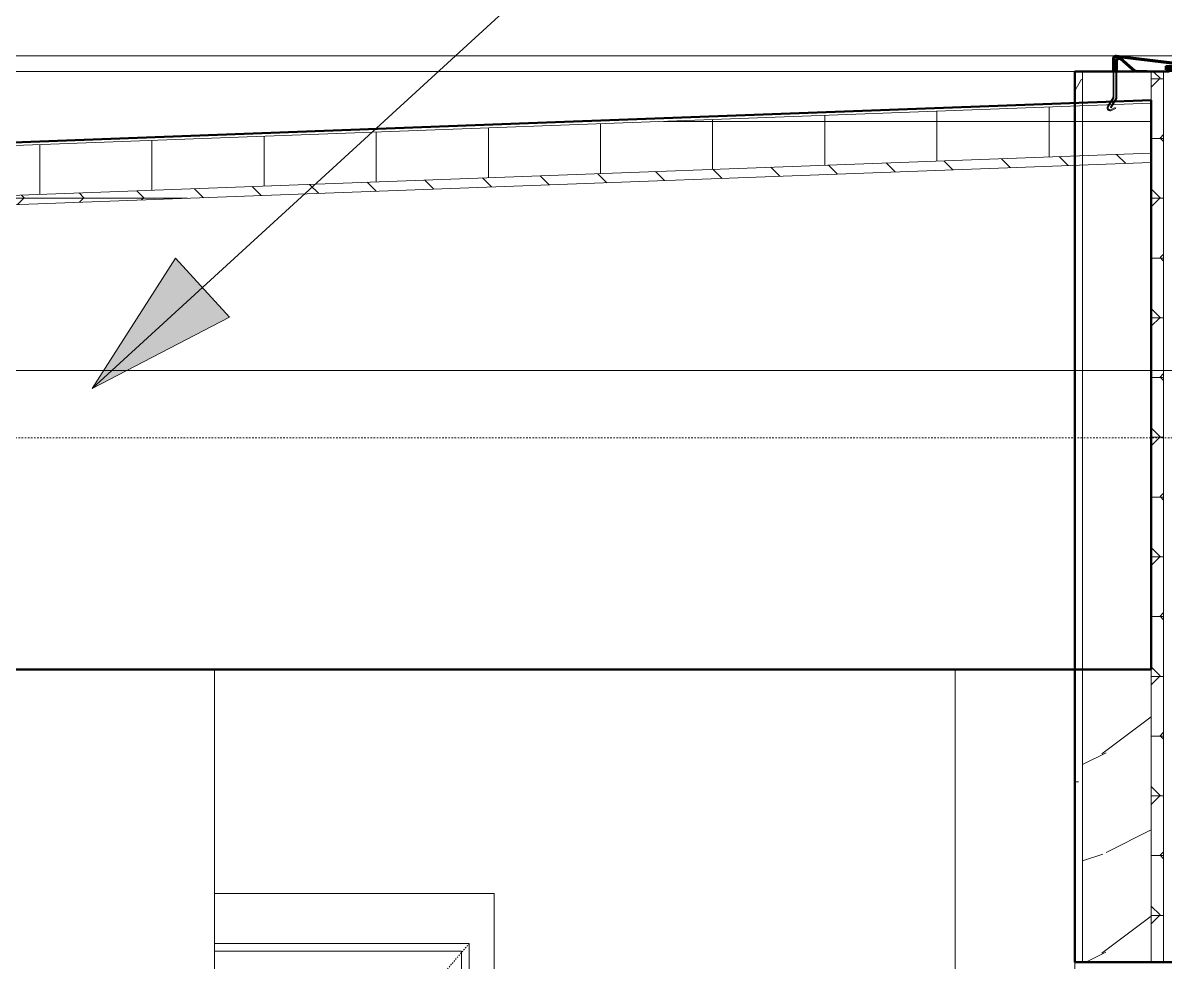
# Model space of a CAD drawing. Header units: inches. Extents: x -4169 to 885, y -251 to 585.
# Drawn here: x -3493.4 to -3401.7, y 346.5 to 421.9 of the extents above; entities that cross this region are included whole.
import ezdxf

# ---------------------------------------------------------------- set-up
doc = ezdxf.new("R2010")
doc.units = ezdxf.units.IN
doc.header["$MEASUREMENT"] = 0
for name, pattern in [('Aligning Line 1_8_', [0.25, 0.125, -0.125]), ('Dash 1_16_', [0.125, 0.0625, -0.0625]), ('Grid Line 1_2_', [0.875, 0.5, -0.125, 0.125, -0.125])]:
    doc.linetypes.add(name, pattern=pattern)
for name, color, linetype, lineweight in [('0-1', 7, 'Continuous', 5), ('0-4', 10, 'Continuous', 13), ('A-DOOR-1', 7, 'Dash 1_16_', 9), ('A-DOOR-2', 7, 'Continuous', 9), ('A-DOOR-FRAM-1', 7, 'Continuous', 9), ('A-FLOR-LEVL-1', 51, 'Grid Line 1_2_', 9), ('A-ROOF', 132, 'Continuous', 13), ('A-ROOF-1', 132, 'Continuous', 50), ('A-ROOF-PATT-1', 132, 'Continuous', 9), ('A-WALL', 113, 'Continuous', 13), ('A-WALL-2', 113, 'Continuous', 50), ('A-WALL-PATT-3', 111, 'Continuous', 9), ('G-ANNO-SYMB-1', 147, 'Aligning Line 1_8_', 9), ('G-ANNO-TEXT', 231, 'Continuous', 9), ('I-WALL-1', 10, 'Continuous', 13)]:
    doc.layers.add(name, color=color, linetype=linetype, lineweight=lineweight)
pattern_1 = [(0, (0, 0), (0, 4.798), []), (315, (0, 0), (4.7984266, 0), [6.786, -6.786]), (45, (0, 0), (4.7984266, 0), [6.786, -6.786])]

# ---------------------------------------------------------------- blocks, each defined once
blk = doc.blocks.new('CTR - 2nd Phase_rvt-1-BUILDING ELEVATION - COURTYARD - LOOKING EAST')
at = {"layer": 'A-FLOR-LEVL-1'}
blk.add_line((-4168.714, 394), (-1856.661, 394), dxfattribs=at)
at = {"layer": 'G-ANNO-SYMB-1'}
blk.add_line((-1953.331, 388.592), (-4072.019, 388.592), dxfattribs=at)
blk = doc.blocks.new('HOLLOW METAL - UNIT DOOR-V15-BUILDING ELEVATION - COURTYARD - LOOKING EAST')
at = {"layer": 'A-DOOR-1'}
for p, q in [((-3457.524, 348), (-3477.974, 324.142)), ((-3477.974, 287.858), (-3458.702, 265.375))]:
    blk.add_line(p, q, dxfattribs=at)
at = {"layer": 'A-DOOR-2'}
for p, q in [((-3461.067, 304.394), (-3465.201, 304.394)), ((-3465.201, 304), (-3465.201, 304.394)), ((-3465.201, 303.606), (-3465.201, 304)), ((-3465.201, 303.606), (-3461.067, 303.606))]:
    blk.add_line(p, q, dxfattribs=at)
at = {"layer": 'A-DOOR-2', "flags": 128}
for points in [[(-3460.477, 304.394), (-3460.477, 304.394), (-3460.479, 304.394), (-3460.481, 304.394), (-3460.484, 304.394), (-3460.489, 304.394), (-3460.494, 304.394), (-3460.5, 304.394), (-3460.507, 304.394), (-3460.515, 304.394), (-3460.523, 304.394), (-3460.533, 304.394), (-3460.544, 304.394), (-3460.555, 304.394), (-3460.567, 304.394), (-3460.58, 304.394), (-3460.594, 304.394), (-3460.608, 304.394), (-3460.623, 304.394), (-3460.639, 304.394), (-3460.656, 304.394), (-3460.673, 304.394), (-3460.691, 304.394), (-3460.71, 304.394), (-3460.729, 304.394), (-3460.748, 304.394), (-3460.768, 304.394), (-3460.789, 304.394), (-3460.81, 304.394), (-3460.832, 304.394), (-3460.853, 304.394), (-3460.876, 304.394), (-3460.898, 304.394), (-3460.921, 304.394), (-3460.944, 304.394), (-3460.967, 304.394), (-3460.99, 304.394), (-3461.014, 304.394), (-3461.037, 304.394), (-3461.061, 304.394), (-3461.067, 304.394)], [(-3461.067, 303.606), (-3461.044, 303.606), (-3461.02, 303.606), (-3460.997, 303.606), (-3460.973, 303.606), (-3460.95, 303.606), (-3460.927, 303.606), (-3460.904, 303.606), (-3460.882, 303.606), (-3460.859, 303.606), (-3460.837, 303.606), (-3460.816, 303.606), (-3460.795, 303.606), (-3460.774, 303.606), (-3460.754, 303.606), (-3460.734, 303.606), (-3460.715, 303.606), (-3460.696, 303.606), (-3460.678, 303.606), (-3460.661, 303.606), (-3460.644, 303.606), (-3460.628, 303.606), (-3460.612, 303.606), (-3460.598, 303.606), (-3460.584, 303.606), (-3460.57, 303.606), (-3460.558, 303.606), (-3460.547, 303.606), (-3460.536, 303.606), (-3460.526, 303.606), (-3460.517, 303.606), (-3460.509, 303.606), (-3460.502, 303.606), (-3460.495, 303.606), (-3460.49, 303.606), (-3460.485, 303.606), (-3460.482, 303.606), (-3460.479, 303.606), (-3460.478, 303.606), (-3460.477, 303.606)]]:
    blk.add_lwpolyline(points, dxfattribs=at)
at = {"layer": 'A-DOOR-2'}
for centre, radius, start, end in [((-3460.378, 304), 1.181, 0, 160.36566), ((-3460.477, 304), 0.394, 75, 90), ((-3460.378, 304), 1.181, 199.56325, 0), ((-3460.477, 304), 0.394, 270, 285), ((-3460.477, 304), 0.394, 0, 30), ((-3460.477, 304), 0.394, 330, 0)]:
    blk.add_arc(centre, radius, start, end, dxfattribs=at)
at = {"layer": 'A-DOOR-FRAM-1'}
for p, q in [((-3455.524, 352), (-3477.974, 352)), ((-3455.524, 265.375), (-3455.524, 352)), ((-3477.974, 348), (-3457.524, 348)), ((-3457.524, 348), (-3457.524, 265.375)), ((-3477.974, 347.375), (-3458.149, 347.375)), ((-3458.149, 347.375), (-3458.149, 265.375))]:
    blk.add_line(p, q, dxfattribs=at)
blk = doc.blocks.new('CTR - 1st Phase - Common Walls_rvt-1-BUILDING ELEVATION - COURTYARD - LOOKING EAST')
at = {"layer": 'A-FLOR-LEVL-1'}
blk.add_line((-4168.714, 394), (-1856.661, 394), dxfattribs=at)
at = {"layer": 'I-WALL-1'}
for p, q in [((-3477.974, 370), (-3477.974, 265.375)), ((-3418.524, 370), (-3418.524, 265.375))]:
    blk.add_line(p, q, dxfattribs=at)
at = {"layer": '0-4'}
blk.add_blockref('HOLLOW METAL - UNIT DOOR-V15-BUILDING ELEVATION - COURTYARD - LOOKING EAST', (0, 0), dxfattribs=at)
blk = doc.blocks.new('Basic Wall _ EXT - FIBER CEMENT - SMALL - ___-1820300-BUILDING ELEVATION - COURTYARD - LOOKING EAST')
at = {"layer": 'A-WALL'}
blk.add_line((-3405.579, 419.283), (-3855.163, 419.283), dxfattribs=at)
blk = doc.blocks.new('Basic Wall _ EXT - FIBER CEMENT - SMALL - ___-1820302-BUILDING ELEVATION - COURTYARD - LOOKING EAST')
at = {"layer": 'A-WALL'}
for p, q in [((-2073.484, 419.283), (-3405.609, 419.283)), ((-3404.84, 419.112), (-3405.378, 419.112)), ((-3404.161, 418.041), (-3404.102, 418)), ((-3403.122, 418.04), (-3401.346, 418.04))]:
    blk.add_line(p, q, dxfattribs=at)
at = {"layer": 'A-WALL', "flags": 128}
for points in [[(-3405.792, 419.203), (-3405.796, 419.199), (-3405.83, 419.149), (-3405.852, 419.093), (-3405.859, 419.033)], [(-3405.609, 419.283), (-3405.639, 419.281), (-3405.697, 419.267), (-3405.751, 419.239)], [(-3405.214, 419.051), (-3405.267, 419.086), (-3405.327, 419.107), (-3405.39, 419.112), (-3405.452, 419.1), (-3405.51, 419.074), (-3405.559, 419.034), (-3405.596, 418.983), (-3405.619, 418.925), (-3405.627, 418.862)], [(-3403.947, 418.04), (-3404.006, 418.047), (-3404.061, 418.068), (-3404.11, 418.101)], [(-3405.859, 415.992), (-3405.863, 415.945), (-3405.877, 415.899)], [(-3405.627, 415.94), (-3405.632, 415.894), (-3405.644, 415.85)]]:
    blk.add_lwpolyline(points, dxfattribs=at)
blk = doc.blocks.new('Basic Wall _ EXT - FIBER CEMENT - SMALL - ___-1820303-BUILDING ELEVATION - COURTYARD - LOOKING EAST')
at = {"layer": 'A-WALL'}
for p, q in [((-3405.859, 418), (-3405.859, 415.992)), ((-3405.78, 415.992), (-3405.78, 418)), ((-3405.627, 418), (-3405.627, 415.94)), ((-3405.549, 415.94), (-3405.549, 418)), ((-3403.947, 417.962), (-3403.122, 417.962)), ((-3403.122, 417.962), (-3403.122, 418)), ((-3401.346, 418), (-3400.299, 418)), ((-3400.299, 418), (-3400.174, 418)), ((-3406.071, 415.589), (-3406.299, 415.234)), ((-3406.233, 415.191), (-3405.975, 415.592)), ((-3405.794, 415.599), (-3406.074, 415.148)), ((-3405.899, 415.857), (-3406.07, 415.59)), ((-3406.007, 415.107), (-3405.7, 415.603)), ((-3405.974, 415.594), (-3405.832, 415.815)), ((-3405.665, 415.808), (-3405.791, 415.604)), ((-3405.699, 415.604), (-3405.598, 415.767)), ((-3406.11, 414.908), (-3406.181, 414.954)), ((-3405.689, 415.119), (-3406.11, 414.908)), ((-3406.074, 415.148), (-3406.007, 415.107)), ((-3406.047, 414.852), (-3405.654, 415.048)), ((-3405.654, 415.048), (-3405.689, 415.119))]:
    blk.add_line(p, q, dxfattribs=at)
at = {"layer": 'A-WALL', "flags": 128}
for points in [[(-3404.101, 418), (-3404.027, 417.971), (-3403.947, 417.962)], [(-3400.174, 418), (-3400.104, 417.985), (-3400.049, 417.945)]]:
    blk.add_lwpolyline(points, dxfattribs=at)
at = {"layer": 'A-WALL'}
for centre, radius, start, end in [((-3406.109, 415.992), 0.25, 327.26254, 0), ((-3406.109, 415.992), 0.329, 327.26254, 0), ((-3405.877, 415.94), 0.25, 328.2381, 0), ((-3405.877, 415.94), 0.329, 328.2381, 0), ((-3406.089, 415.098), 0.25, 147.26254, 279.73663), ((-3406.089, 415.098), 0.171, 147.26254, 237.38076)]:
    blk.add_arc(centre, radius, start, end, dxfattribs=at)
at = {"layer": 'A-WALL-2'}
for p, q in [((-3405.859, 419.033), (-3405.859, 418)), ((-3405.78, 418), (-3405.78, 419.033)), ((-3405.588, 419.203), (-3400.007, 418.525)), ((-3399.997, 418.603), (-3405.579, 419.281)), ((-3405.266, 418.992), (-3404.161, 418.041)), ((-3404.11, 418.101), (-3405.214, 419.051)), ((-3405.627, 418.862), (-3405.627, 418)), ((-3405.549, 418), (-3405.549, 418.862)), ((-3400.067, 418.466), (-3401.628, 418.443)), ((-3401.628, 418.443), (-3401.628, 418.156)), ((-3401.628, 418.156), (-3400.476, 418.156)), ((-3401.55, 418.365), (-3400.124, 418.386)), ((-3401.55, 418.235), (-3401.55, 418.365)), ((-3400.476, 418.235), (-3401.55, 418.235)), ((-3401.346, 418.079), (-3401.346, 418)), ((-3400.174, 418.079), (-3401.346, 418.079)), ((-3400.476, 418.156), (-3400.476, 418.235)), ((-3400.124, 418.386), (-3400.077, 418.243)), ((-3400.077, 418.243), (-3400.003, 418.267)), ((-3400.003, 418.267), (-3400.067, 418.466)), ((-3399.856, 418.355), (-3399.856, 417.439)), ((-3399.777, 417.439), (-3399.777, 418.355)), ((-3403.122, 418.04), (-3403.947, 418.04)), ((-3403.122, 418), (-3403.122, 418.04)), ((-3400.003, 417.829), (-3400.003, 417.394)), ((-3399.955, 417.222), (-3399.569, 416.591)), ((-3399.924, 417.394), (-3399.924, 417.829)), ((-3399.502, 416.632), (-3399.888, 417.263)), ((-3399.804, 417.261), (-3399.375, 416.596)), ((-3399.265, 416.572), (-3399.737, 417.304)), ((-3399.935, 416.643), (-3399.969, 416.572)), ((-3399.969, 416.572), (-3399.697, 416.44)), ((-3399.663, 416.511), (-3399.935, 416.643)), ((-3399.569, 416.591), (-3399.502, 416.632)), ((-3399.375, 416.596), (-3399.497, 416.52)), ((-3399.455, 416.453), (-3399.265, 416.572))]:
    blk.add_line(p, q, dxfattribs=at)
at = {"layer": 'A-WALL-2', "flags": 128}
for points in [[(-3404.161, 418.041), (-3404.132, 418.019), (-3404.101, 418)], [(-3400.049, 417.945), (-3400.016, 417.893), (-3400.003, 417.829)]]:
    blk.add_lwpolyline(points, dxfattribs=at)
at = {"layer": 'A-WALL-2'}
for centre, radius, start, end in [((-3405.609, 419.033), 0.25, 83.07047, 180), ((-3405.609, 419.033), 0.171, 83.07047, 180), ((-3405.377, 418.862), 0.25, 49.27712, 180), ((-3405.377, 418.862), 0.171, 49.27712, 180), ((-3403.947, 418.29), 0.25, 229.27712, 270), ((-3400.174, 417.829), 0.25, 0, 90), ((-3400.027, 418.355), 0.171, 0, 83.07047), ((-3400.027, 418.355), 0.25, 0, 83.07047), ((-3399.674, 417.394), 0.329, 180, 211.4324), ((-3399.674, 417.394), 0.25, 180, 211.4324), ((-3399.527, 417.439), 0.329, 180, 212.82601), ((-3399.527, 417.439), 0.25, 180, 212.82601), ((-3399.588, 416.665), 0.25, 244.17451, 302.01054), ((-3399.588, 416.665), 0.171, 244.17451, 302.01054)]:
    blk.add_arc(centre, radius, start, end, dxfattribs=at)

msp = doc.modelspace()

# ---------------------------------------------------------------- hatches: boundary and pattern name
at = {"layer": 'A-ROOF-PATT-1'}
h = msp.add_hatch(dxfattribs=at)
h.set_pattern_fill('FP_10', color=256, style=0, pattern_type=2)
h.set_pattern_definition([(0, (0, 0), (0, 9), []), (90, (0, 0), (-9, 6e-16), [])])
h.paths.add_polyline_path([(-3852.474, 394.747), (-3402.799, 411.458), (-3402.799, 415.46), (-3852.474, 398.75)], flags=0)
h = msp.add_hatch(dxfattribs=at)
h.set_pattern_fill('FP_6', color=256, style=0, pattern_type=2)
h.set_pattern_definition(pattern_1)
h.paths.add_polyline_path([(-3852.474, 393.997), (-3402.799, 410.707), (-3402.799, 411.458), (-3852.474, 394.747), (-3852.474, 394)], flags=0)
at = {"layer": 'A-WALL-PATT-3'}
h = msp.add_hatch(dxfattribs=at)
h.set_pattern_fill('FP_1', color=256, style=0, pattern_type=2)
h.set_pattern_definition([(0, (0, 0), (30.72, 7.68), [1.267, -21.773, 1.267, -21.773, -122.88]), (0, (0, 0), (30.72, 7.68), [-46.08, 1.267, -44.813, 1.267, -21.773, -53.76]), (0, (0, 0), (30.72, 7.68), [-115.2, 1.267, -14.093, 1.267, -37.133]), (120, (11.52, 3.84), (-22.011075, 22.7643), [1.267, -21.773, 1.267, -21.773, -122.88]), (120, (11.52, 3.84), (-22.011075, 22.7643), [-46.08, 1.267, -44.813, 1.267, -21.773, -53.76]), (120, (11.52, 3.84), (-22.011075, 22.7643), [-115.2, 1.267, -14.093, 1.267, -37.133]), (240, (15.36, 19.2), (-8.708925, -30.4443), [1.267, -21.773, 1.267, -21.773, -122.88]), (240, (15.36, 19.2), (-8.708925, -30.4443), [-46.08, 1.267, -44.813, 1.267, -21.773, -53.76]), (240, (15.36, 19.2), (-8.708925, -30.4443), [-115.2, 1.267, -14.093, 1.267, -37.133])])
h.paths.add_polyline_path([(-3408.299, 346.5), (-3408.299, 370), (-3408.924, 370), (-3408.924, 346.5)], flags=0)
h.paths.add_polyline_path([(-3408.924, 415.483), (-3408.299, 415.52), (-3408.299, 418), (-3408.924, 418), (-3408.924, 415.495)], flags=0)
h = msp.add_hatch(dxfattribs=at)
h.set_pattern_fill('FP_7', color=256, style=0, pattern_type=2)
h.set_pattern_definition([(216.87, (6.397, 15.994), (47.980943, 31.9870857), [7.997, -71.971]), (206.565, (15.994, 11.196), (-15.993714, -15.994133), [17.881, -17.881]), (198.435, (15.994, 3.199), (-31.9867405, -15.99388), [10.115, -40.461])])
h.paths.add_polyline_path([(-3408.299, 346.5), (-3402.799, 346.532), (-3402.799, 370), (-3408.299, 370), (-3408.299, 346.595)], flags=0)
h.paths.add_polyline_path([(-3408.299, 415.283), (-3406.547, 415.34), (-3406.696, 415.566), (-3406.062, 415.603), (-3405.859, 415.992), (-3405.859, 418), (-3408.299, 418), (-3408.299, 415.46)], flags=0)
h.paths.add_polyline_path([(-3405.334, 415.379), (-3402.799, 415.46), (-3402.799, 418), (-3405.549, 417.962), (-3405.58, 415.808), (-3405.654, 415.604), (-3405.104, 415.617), (-3405.255, 415.46)], flags=0)
h.paths.add_polyline_path([(-3405.975, 415.592), (-3405.786, 415.613), (-3405.627, 415.94), (-3405.627, 418), (-3405.78, 417.984), (-3405.813, 415.857), (-3405.973, 415.596)], flags=0)
h = msp.add_hatch(dxfattribs=at)
h.set_pattern_fill('FP_6', color=256, style=0, pattern_type=2)
h.set_pattern_definition(pattern_1)
h.paths.add_polyline_path([(-3401.799, 346.5), (-3401.799, 418), (-3402.799, 417.962), (-3402.799, 346.5)], flags=0)
h = msp.add_hatch(dxfattribs=at)
h.set_pattern_fill('FP_8', color=256, style=0, pattern_type=2)
h.set_pattern_definition([(90, (-3409.09, 228.53), (-76.8, -100.94), [0.33, -100.61]), (90, (-3409.48, 228.53), (-76.8, -100.94), [0.33, -100.61]), (90, (-3418.69, 228.53), (-76.8, -100.94), [0.33, -100.61]), (90, (-3419.08, 228.53), (-76.8, -100.94), [0.33, -100.61]), (90, (-3428.29, 228.53), (-76.8, -100.94), [0.33, -100.61]), (90, (-3428.68, 228.53), (-76.8, -100.94), [0.33, -100.61]), (90, (-3437.89, 228.53), (-76.8, -100.94), [0.33, -100.61]), (90, (-3438.28, 228.53), (-76.8, -100.94), [0.33, -100.61]), (90, (-3447.49, 228.53), (-76.8, -100.94), [0.33, -100.61]), (90, (-3447.88, 228.53), (-76.8, -100.94), [0.33, -100.61]), (90, (-3457.09, 228.53), (-76.8, -100.94), [0.33, -100.61]), (90, (-3457.48, 228.53), (-76.8, -100.94), [0.33, -100.61]), (90, (-3466.69, 228.53), (-76.8, -100.94), [0.33, -100.61]), (90, (-3467.08, 228.53), (-76.8, -100.94), [0.33, -100.61]), (90, (-3476.29, 228.53), (-76.8, -100.94), [0.33, -100.61]), (90, (-3476.68, 228.53), (-76.8, -100.94), [0.33, -100.61]), (90, (-3409.09, 245.354), (-76.8, -100.94), [0.33, -100.61]), (90, (-3409.48, 245.354), (-76.8, -100.94), [0.33, -100.61]), (90, (-3418.69, 245.354), (-76.8, -100.94), [0.33, -100.61]), (90, (-3419.08, 245.354), (-76.8, -100.94), [0.33, -100.61]), (90, (-3428.29, 245.354), (-76.8, -100.94), [0.33, -100.61]), (90, (-3428.68, 245.354), (-76.8, -100.94), [0.33, -100.61]), (90, (-3437.89, 245.354), (-76.8, -100.94), [0.33, -100.61]), (90, (-3438.28, 245.354), (-76.8, -100.94), [0.33, -100.61]), (90, (-3447.49, 245.354), (-76.8, -100.94), [0.33, -100.61]), (90, (-3447.88, 245.354), (-76.8, -100.94), [0.33, -100.61]), (90, (-3457.09, 245.354), (-76.8, -100.94), [0.33, -100.61]), (90, (-3457.48, 245.354), (-76.8, -100.94), [0.33, -100.61]), (90, (-3466.69, 245.354), (-76.8, -100.94), [0.33, -100.61]), (90, (-3467.08, 245.354), (-76.8, -100.94), [0.33, -100.61]), (90, (-3476.29, 245.354), (-76.8, -100.94), [0.33, -100.61]), (90, (-3476.68, 245.354), (-76.8, -100.94), [0.33, -100.61]), (90, (-3409.09, 262.18), (-76.8, -100.94), [0.33, -100.61]), (90, (-3409.48, 262.18), (-76.8, -100.94), [0.33, -100.61]), (90, (-3418.69, 262.18), (-76.8, -100.94), [0.33, -100.61]), (90, (-3419.08, 262.18), (-76.8, -100.94), [0.33, -100.61]), (90, (-3428.29, 262.18), (-76.8, -100.94), [0.33, -100.61]), (90, (-3428.68, 262.18), (-76.8, -100.94), [0.33, -100.61]), (90, (-3437.89, 262.18), (-76.8, -100.94), [0.33, -100.61]), (90, (-3438.28, 262.18), (-76.8, -100.94), [0.33, -100.61]), (90, (-3447.49, 262.18), (-76.8, -100.94), [0.33, -100.61]), (90, (-3447.88, 262.18), (-76.8, -100.94), [0.33, -100.61]), (90, (-3457.09, 262.18), (-76.8, -100.94), [0.33, -100.61]), (90, (-3457.48, 262.18), (-76.8, -100.94), [0.33, -100.61]), (90, (-3466.69, 262.18), (-76.8, -100.94), [0.33, -100.61]), (90, (-3467.08, 262.18), (-76.8, -100.94), [0.33, -100.61]), (90, (-3476.29, 262.18), (-76.8, -100.94), [0.33, -100.61]), (90, (-3476.68, 262.18), (-76.8, -100.94), [0.33, -100.61]), (90, (-3409.09, 279), (-76.8, -100.94), [0.33, -100.61]), (90, (-3409.48, 279), (-76.8, -100.94), [0.33, -100.61]), (90, (-3418.69, 279), (-76.8, -100.94), [0.33, -100.61]), (90, (-3419.08, 279), (-76.8, -100.94), [0.33, -100.61]), (90, (-3428.29, 279), (-76.8, -100.94), [0.33, -100.61]), (90, (-3428.68, 279), (-76.8, -100.94), [0.33, -100.61]), (90, (-3437.89, 279), (-76.8, -100.94), [0.33, -100.61]), (90, (-3438.28, 279), (-76.8, -100.94), [0.33, -100.61]), (90, (-3447.49, 279), (-76.8, -100.94), [0.33, -100.61]), (90, (-3447.88, 279), (-76.8, -100.94), [0.33, -100.61]), (90, (-3457.09, 279), (-76.8, -100.94), [0.33, -100.61]), (90, (-3457.48, 279), (-76.8, -100.94), [0.33, -100.61]), (90, (-3466.69, 279), (-76.8, -100.94), [0.33, -100.61]), (90, (-3467.08, 279), (-76.8, -100.94), [0.33, -100.61]), (90, (-3476.29, 279), (-76.8, -100.94), [0.33, -100.61]), (90, (-3476.68, 279), (-76.8, -100.94), [0.33, -100.61]), (90, (-3409.09, 295.82), (-76.8, -100.94), [0.33, -100.61]), (90, (-3409.48, 295.82), (-76.8, -100.94), [0.33, -100.61]), (90, (-3418.69, 295.82), (-76.8, -100.94), [0.33, -100.61]), (90, (-3419.08, 295.82), (-76.8, -100.94), [0.33, -100.61]), (90, (-3428.29, 295.82), (-76.8, -100.94), [0.33, -100.61]), (90, (-3428.68, 295.82), (-76.8, -100.94), [0.33, -100.61]), (90, (-3437.89, 295.82), (-76.8, -100.94), [0.33, -100.61]), (90, (-3438.28, 295.82), (-76.8, -100.94), [0.33, -100.61]), (90, (-3447.49, 295.82), (-76.8, -100.94), [0.33, -100.61]), (90, (-3447.88, 295.82), (-76.8, -100.94), [0.33, -100.61]), (90, (-3457.09, 295.82), (-76.8, -100.94), [0.33, -100.61]), (90, (-3457.48, 295.82), (-76.8, -100.94), [0.33, -100.61]), (90, (-3466.69, 295.82), (-76.8, -100.94), [0.33, -100.61]), (90, (-3467.08, 295.82), (-76.8, -100.94), [0.33, -100.61]), (90, (-3476.29, 295.82), (-76.8, -100.94), [0.33, -100.61]), (90, (-3476.68, 295.82), (-76.8, -100.94), [0.33, -100.61]), (90, (-3409.09, 312.646), (-76.8, -100.94), [0.33, -100.61]), (90, (-3409.48, 312.646), (-76.8, -100.94), [0.33, -100.61]), (90, (-3418.69, 312.646), (-76.8, -100.94), [0.33, -100.61]), (90, (-3419.08, 312.646), (-76.8, -100.94), [0.33, -100.61]), (90, (-3428.29, 312.646), (-76.8, -100.94), [0.33, -100.61]), (90, (-3428.68, 312.646), (-76.8, -100.94), [0.33, -100.61]), (90, (-3437.89, 312.646), (-76.8, -100.94), [0.33, -100.61]), (90, (-3438.28, 312.646), (-76.8, -100.94), [0.33, -100.61]), (90, (-3447.49, 312.646), (-76.8, -100.94), [0.33, -100.61]), (90, (-3447.88, 312.646), (-76.8, -100.94), [0.33, -100.61]), (90, (-3457.09, 312.646), (-76.8, -100.94), [0.33, -100.61]), (90, (-3457.48, 312.646), (-76.8, -100.94), [0.33, -100.61]), (90, (-3466.69, 312.646), (-76.8, -100.94), [0.33, -100.61]), (90, (-3467.08, 312.646), (-76.8, -100.94), [0.33, -100.61]), (90, (-3476.29, 312.646), (-76.8, -100.94), [0.33, -100.61]), (90, (-3476.68, 312.646), (-76.8, -100.94), [0.33, -100.61]), (180, (-3423.69, 223.1), (-1e-14, -100.94), [9.6, -67.2]), (180, (-3409.09, 228.53), (-1e-14, -100.94), [0.392, -76.407]), (180, (-3418.69, 228.53), (-1e-14, -100.94), [0.392, -76.407]), (180, (-3428.29, 228.53), (-1e-14, -100.94), [0.392, -76.407]), (180, (-3437.89, 228.53), (-1e-14, -100.94), [0.392, -76.407]), (180, (-3447.49, 228.53), (-1e-14, -100.94), [0.392, -76.407]), (180, (-3457.09, 228.53), (-1e-14, -100.94), [0.392, -76.407]), (180, (-3466.69, 228.53), (-1e-14, -100.94), [0.392, -76.407]), (180, (-3476.29, 228.53), (-1e-14, -100.94), [0.392, -76.407]), (180, (-3409.09, 228.86), (-1e-14, -100.94), [0.392, -76.407]), (180, (-3418.69, 228.86), (-1e-14, -100.94), [0.392, -76.407]), (180, (-3428.29, 228.86), (-1e-14, -100.94), [0.392, -76.407]), (180, (-3437.89, 228.86), (-1e-14, -100.94), [0.392, -76.407]), (180, (-3447.49, 228.86), (-1e-14, -100.94), [0.392, -76.407]), (180, (-3457.09, 228.86), (-1e-14, -100.94), [0.392, -76.407]), (180, (-3466.69, 228.86), (-1e-14, -100.94), [0.392, -76.407]), (180, (-3476.29, 228.86), (-1e-14, -100.94), [0.392, -76.407]), (180, (-3442.89, 236.69), (-1e-14, -100.94), [9.6, -67.2]), (180, (-3471.69, 236.69), (-1e-14, -100.94), [9.6, -67.2]), (180, (-3409.09, 245.35), (-1e-14, -100.94), [0.392, -76.407]), (180, (-3418.69, 245.35), (-1e-14, -100.94), [0.392, -76.407]), (180, (-3428.29, 245.35), (-1e-14, -100.94), [0.392, -76.407]), (180, (-3437.89, 245.35), (-1e-14, -100.94), [0.392, -76.407]), (180, (-3447.49, 245.35), (-1e-14, -100.94), [0.392, -76.407]), (180, (-3457.09, 245.35), (-1e-14, -100.94), [0.392, -76.407]), (180, (-3466.69, 245.35), (-1e-14, -100.94), [0.392, -76.407]), (180, (-3476.29, 245.35), (-1e-14, -100.94), [0.392, -76.407]), (180, (-3409.09, 245.68), (-1e-14, -100.94), [0.392, -76.407]), (180, (-3418.69, 245.68), (-1e-14, -100.94), [0.392, -76.407]), (180, (-3428.29, 245.68), (-1e-14, -100.94), [0.392, -76.407]), (180, (-3437.89, 245.68), (-1e-14, -100.94), [0.392, -76.407]), (180, (-3447.49, 245.68), (-1e-14, -100.94), [0.392, -76.407]), (180, (-3457.09, 245.68), (-1e-14, -100.94), [0.392, -76.407]), (180, (-3466.69, 245.68), (-1e-14, -100.94), [0.392, -76.407]), (180, (-3476.29, 245.68), (-1e-14, -100.94), [0.392, -76.407]), (180, (-3409.09, 262.18), (-1e-14, -100.94), [0.392, -76.407]), (180, (-3418.69, 262.18), (-1e-14, -100.94), [0.392, -76.407]), (180, (-3428.29, 262.18), (-1e-14, -100.94), [0.392, -76.407]), (180, (-3437.89, 262.18), (-1e-14, -100.94), [0.392, -76.407]), (180, (-3447.49, 262.18), (-1e-14, -100.94), [0.392, -76.407]), (180, (-3457.09, 262.18), (-1e-14, -100.94), [0.392, -76.407]), (180, (-3466.69, 262.18), (-1e-14, -100.94), [0.392, -76.407]), (180, (-3476.29, 262.18), (-1e-14, -100.94), [0.392, -76.407]), (180, (-3409.09, 262.51), (-1e-14, -100.94), [0.392, -76.407]), (180, (-3418.69, 262.51), (-1e-14, -100.94), [0.392, -76.407]), (180, (-3428.29, 262.51), (-1e-14, -100.94), [0.392, -76.407]), (180, (-3437.89, 262.51), (-1e-14, -100.94), [0.392, -76.407]), (180, (-3447.49, 262.51), (-1e-14, -100.94), [0.392, -76.407]), (180, (-3457.09, 262.51), (-1e-14, -100.94), [0.392, -76.407]), (180, (-3466.69, 262.51), (-1e-14, -100.94), [0.392, -76.407]), (180, (-3476.29, 262.51), (-1e-14, -100.94), [0.392, -76.407]), (180, (-3414.09, 270.8), (-1e-14, -100.94), [9.6, -67.2]), (180, (-3452.49, 270.8), (-1e-14, -100.94), [9.6, -67.2]), (180, (-3409.09, 279), (-1e-14, -100.94), [0.392, -76.407]), (180, (-3418.69, 279), (-1e-14, -100.94), [0.392, -76.407]), (180, (-3428.29, 279), (-1e-14, -100.94), [0.392, -76.407]), (180, (-3437.89, 279), (-1e-14, -100.94), [0.392, -76.407]), (180, (-3447.49, 279), (-1e-14, -100.94), [0.392, -76.407]), (180, (-3457.09, 279), (-1e-14, -100.94), [0.392, -76.407]), (180, (-3466.69, 279), (-1e-14, -100.94), [0.392, -76.407]), (180, (-3476.29, 279), (-1e-14, -100.94), [0.392, -76.407]), (180, (-3409.09, 279.33), (-1e-14, -100.94), [0.392, -76.407]), (180, (-3418.69, 279.33), (-1e-14, -100.94), [0.392, -76.407]), (180, (-3428.29, 279.33), (-1e-14, -100.94), [0.392, -76.407]), (180, (-3437.89, 279.33), (-1e-14, -100.94), [0.392, -76.407]), (180, (-3447.49, 279.33), (-1e-14, -100.94), [0.392, -76.407]), (180, (-3457.09, 279.33), (-1e-14, -100.94), [0.392, -76.407]), (180, (-3466.69, 279.33), (-1e-14, -100.94), [0.392, -76.407]), (180, (-3476.29, 279.33), (-1e-14, -100.94), [0.392, -76.407]), (180, (-3433.29, 288.32), (-1e-14, -100.94), [9.6, -67.2]), (180, (-3409.09, 295.82), (-1e-14, -100.94), [0.392, -76.407]), (180, (-3418.69, 295.82), (-1e-14, -100.94), [0.392, -76.407]), (180, (-3428.29, 295.82), (-1e-14, -100.94), [0.392, -76.407]), (180, (-3437.89, 295.82), (-1e-14, -100.94), [0.392, -76.407]), (180, (-3447.49, 295.82), (-1e-14, -100.94), [0.392, -76.407]), (180, (-3457.09, 295.82), (-1e-14, -100.94), [0.392, -76.407]), (180, (-3466.69, 295.82), (-1e-14, -100.94), [0.392, -76.407]), (180, (-3476.29, 295.82), (-1e-14, -100.94), [0.392, -76.407]), (180, (-3409.09, 296.15), (-1e-14, -100.94), [0.392, -76.407]), (180, (-3418.69, 296.15), (-1e-14, -100.94), [0.392, -76.407]), (180, (-3428.29, 296.15), (-1e-14, -100.94), [0.392, -76.407]), (180, (-3437.89, 296.15), (-1e-14, -100.94), [0.392, -76.407]), (180, (-3447.49, 296.15), (-1e-14, -100.94), [0.392, -76.407]), (180, (-3457.09, 296.15), (-1e-14, -100.94), [0.392, -76.407]), (180, (-3466.69, 296.15), (-1e-14, -100.94), [0.392, -76.407]), (180, (-3476.29, 296.15), (-1e-14, -100.94), [0.392, -76.407]), (180, (-3404.49, 305.71), (-1e-14, -100.94), [9.6, -67.2]), (180, (-3462.09, 305.71), (-1e-14, -100.94), [9.6, -67.2]), (180, (-3409.09, 312.65), (-1e-14, -100.94), [0.39, -76.407]), (180, (-3418.69, 312.65), (-1e-14, -100.94), [0.39, -76.407]), (180, (-3428.29, 312.65), (-1e-14, -100.94), [0.39, -76.407]), (180, (-3437.89, 312.65), (-1e-14, -100.94), [0.39, -76.407]), (180, (-3447.49, 312.65), (-1e-14, -100.94), [0.39, -76.407]), (180, (-3457.09, 312.65), (-1e-14, -100.94), [0.39, -76.407]), (180, (-3466.69, 312.65), (-1e-14, -100.94), [0.392, -76.407]), (180, (-3476.29, 312.65), (-1e-14, -100.94), [0.392, -76.407]), (180, (-3409.09, 312.98), (-1e-14, -100.94), [0.39, -76.407]), (180, (-3418.69, 312.98), (-1e-14, -100.94), [0.39, -76.407]), (180, (-3428.29, 312.98), (-1e-14, -100.94), [0.39, -76.407]), (180, (-3437.89, 312.98), (-1e-14, -100.94), [0.39, -76.407]), (180, (-3447.49, 312.98), (-1e-14, -100.94), [0.39, -76.407]), (180, (-3457.09, 312.98), (-1e-14, -100.94), [0.39, -76.407]), (180, (-3466.69, 312.98), (-1e-14, -100.94), [0.392, -76.407]), (180, (-3476.29, 312.98), (-1e-14, -100.94), [0.392, -76.407]), (270, (-3404.486, 316.6), (-76.8, -100.94), [100.939, 0, 0, 0]), (270, (-3414.086, 316.6), (-76.8, -100.94), [100.939, 0, 0, 0]), (270, (-3423.686, 316.6), (-76.8, -100.94), [100.939, 0, 0, 0]), (270, (-3433.286, 316.6), (-76.8, -100.94), [100.939, 0, 0, 0]), (270, (-3442.886, 316.6), (-76.8, -100.94), [100.939, 0, 0, 0]), (270, (-3452.486, 316.6), (-76.8, -100.94), [100.939, 0, 0, 0]), (270, (-3462.086, 316.6), (-76.8, -100.94), [100.939, 0, 0, 0]), (270, (-3471.686, 316.6), (-76.8, -100.94), [100.939, 0, 0, 0])])
h.paths.add_polyline_path([(-3405.832, 415.815), (-3405.859, 415.857), (-3405.859, 415.832)], flags=0)
h = msp.add_hatch(dxfattribs=at)
h.set_pattern_fill('FP_9', color=256, style=0, pattern_type=2)
h.set_pattern_definition([(90, (-3409.09, 224.18), (-76.8, -102.03), [0.334, -101.695]), (90, (-3409.48, 224.18), (-76.8, -102.03), [0.334, -101.695]), (90, (-3418.69, 224.18), (-76.8, -102.03), [0.334, -101.695]), (90, (-3419.08, 224.18), (-76.8, -102.03), [0.334, -101.695]), (90, (-3428.29, 224.18), (-76.8, -102.03), [0.334, -101.695]), (90, (-3428.68, 224.18), (-76.8, -102.03), [0.334, -101.695]), (90, (-3437.89, 224.18), (-76.8, -102.03), [0.334, -101.695]), (90, (-3438.28, 224.18), (-76.8, -102.03), [0.334, -101.695]), (90, (-3447.49, 224.18), (-76.8, -102.03), [0.334, -101.695]), (90, (-3447.88, 224.18), (-76.8, -102.03), [0.334, -101.695]), (90, (-3457.09, 224.18), (-76.8, -102.03), [0.334, -101.695]), (90, (-3457.48, 224.18), (-76.8, -102.03), [0.334, -101.695]), (90, (-3466.69, 224.18), (-76.8, -102.03), [0.334, -101.695]), (90, (-3467.08, 224.18), (-76.8, -102.03), [0.334, -101.695]), (90, (-3476.29, 224.18), (-76.8, -102.03), [0.334, -101.695]), (90, (-3476.68, 224.18), (-76.8, -102.03), [0.334, -101.695]), (90, (-3409.09, 241.184), (-76.8, -102.03), [0.334, -101.695]), (90, (-3409.48, 241.184), (-76.8, -102.03), [0.334, -101.695]), (90, (-3418.69, 241.184), (-76.8, -102.03), [0.334, -101.695]), (90, (-3419.08, 241.184), (-76.8, -102.03), [0.334, -101.695]), (90, (-3428.29, 241.184), (-76.8, -102.03), [0.334, -101.695]), (90, (-3428.68, 241.184), (-76.8, -102.03), [0.334, -101.695]), (90, (-3437.89, 241.184), (-76.8, -102.03), [0.334, -101.695]), (90, (-3438.28, 241.184), (-76.8, -102.03), [0.334, -101.695]), (90, (-3447.49, 241.184), (-76.8, -102.03), [0.334, -101.695]), (90, (-3447.88, 241.184), (-76.8, -102.03), [0.334, -101.695]), (90, (-3457.09, 241.184), (-76.8, -102.03), [0.334, -101.695]), (90, (-3457.48, 241.184), (-76.8, -102.03), [0.334, -101.695]), (90, (-3466.69, 241.184), (-76.8, -102.03), [0.334, -101.695]), (90, (-3467.08, 241.184), (-76.8, -102.03), [0.334, -101.695]), (90, (-3476.29, 241.184), (-76.8, -102.03), [0.334, -101.695]), (90, (-3476.68, 241.184), (-76.8, -102.03), [0.334, -101.695]), (90, (-3409.09, 258.19), (-76.8, -102.03), [0.334, -101.695]), (90, (-3409.48, 258.19), (-76.8, -102.03), [0.334, -101.695]), (90, (-3418.69, 258.19), (-76.8, -102.03), [0.334, -101.695]), (90, (-3419.08, 258.19), (-76.8, -102.03), [0.334, -101.695]), (90, (-3428.29, 258.19), (-76.8, -102.03), [0.334, -101.695]), (90, (-3428.68, 258.19), (-76.8, -102.03), [0.334, -101.695]), (90, (-3437.89, 258.19), (-76.8, -102.03), [0.334, -101.695]), (90, (-3438.28, 258.19), (-76.8, -102.03), [0.334, -101.695]), (90, (-3447.49, 258.19), (-76.8, -102.03), [0.334, -101.695]), (90, (-3447.88, 258.19), (-76.8, -102.03), [0.334, -101.695]), (90, (-3457.09, 258.19), (-76.8, -102.03), [0.334, -101.695]), (90, (-3457.48, 258.19), (-76.8, -102.03), [0.334, -101.695]), (90, (-3466.69, 258.19), (-76.8, -102.03), [0.334, -101.695]), (90, (-3467.08, 258.19), (-76.8, -102.03), [0.334, -101.695]), (90, (-3476.29, 258.19), (-76.8, -102.03), [0.334, -101.695]), (90, (-3476.68, 258.19), (-76.8, -102.03), [0.334, -101.695]), (90, (-3409.09, 275.194), (-76.8, -102.03), [0.334, -101.695]), (90, (-3409.48, 275.194), (-76.8, -102.03), [0.334, -101.695]), (90, (-3418.69, 275.194), (-76.8, -102.03), [0.334, -101.695]), (90, (-3419.08, 275.194), (-76.8, -102.03), [0.334, -101.695]), (90, (-3428.29, 275.194), (-76.8, -102.03), [0.334, -101.695]), (90, (-3428.68, 275.194), (-76.8, -102.03), [0.334, -101.695]), (90, (-3437.89, 275.194), (-76.8, -102.03), [0.334, -101.695]), (90, (-3438.28, 275.194), (-76.8, -102.03), [0.334, -101.695]), (90, (-3447.49, 275.194), (-76.8, -102.03), [0.334, -101.695]), (90, (-3447.88, 275.194), (-76.8, -102.03), [0.334, -101.695]), (90, (-3457.09, 275.194), (-76.8, -102.03), [0.334, -101.695]), (90, (-3457.48, 275.194), (-76.8, -102.03), [0.334, -101.695]), (90, (-3466.69, 275.194), (-76.8, -102.03), [0.334, -101.695]), (90, (-3467.08, 275.194), (-76.8, -102.03), [0.334, -101.695]), (90, (-3476.29, 275.194), (-76.8, -102.03), [0.334, -101.695]), (90, (-3476.68, 275.194), (-76.8, -102.03), [0.334, -101.695]), (90, (-3409.09, 292.2), (-76.8, -102.03), [0.334, -101.695]), (90, (-3409.48, 292.2), (-76.8, -102.03), [0.334, -101.695]), (90, (-3418.69, 292.2), (-76.8, -102.03), [0.334, -101.695]), (90, (-3419.08, 292.2), (-76.8, -102.03), [0.334, -101.695]), (90, (-3428.29, 292.2), (-76.8, -102.03), [0.334, -101.695]), (90, (-3428.68, 292.2), (-76.8, -102.03), [0.334, -101.695]), (90, (-3437.89, 292.2), (-76.8, -102.03), [0.334, -101.695]), (90, (-3438.28, 292.2), (-76.8, -102.03), [0.334, -101.695]), (90, (-3447.49, 292.2), (-76.8, -102.03), [0.334, -101.695]), (90, (-3447.88, 292.2), (-76.8, -102.03), [0.334, -101.695]), (90, (-3457.09, 292.2), (-76.8, -102.03), [0.334, -101.695]), (90, (-3457.48, 292.2), (-76.8, -102.03), [0.334, -101.695]), (90, (-3466.69, 292.2), (-76.8, -102.03), [0.334, -101.695]), (90, (-3467.08, 292.2), (-76.8, -102.03), [0.334, -101.695]), (90, (-3476.29, 292.2), (-76.8, -102.03), [0.334, -101.695]), (90, (-3476.68, 292.2), (-76.8, -102.03), [0.334, -101.695]), (90, (-3409.09, 309.2), (-76.8, -102.03), [0.334, -101.695]), (90, (-3409.48, 309.2), (-76.8, -102.03), [0.334, -101.695]), (90, (-3418.69, 309.2), (-76.8, -102.03), [0.334, -101.695]), (90, (-3419.08, 309.2), (-76.8, -102.03), [0.334, -101.695]), (90, (-3428.29, 309.2), (-76.8, -102.03), [0.334, -101.695]), (90, (-3428.68, 309.2), (-76.8, -102.03), [0.334, -101.695]), (90, (-3437.89, 309.2), (-76.8, -102.03), [0.334, -101.695]), (90, (-3438.28, 309.2), (-76.8, -102.03), [0.334, -101.695]), (90, (-3447.49, 309.2), (-76.8, -102.03), [0.334, -101.695]), (90, (-3447.88, 309.2), (-76.8, -102.03), [0.334, -101.695]), (90, (-3457.09, 309.2), (-76.8, -102.03), [0.334, -101.695]), (90, (-3457.48, 309.2), (-76.8, -102.03), [0.334, -101.695]), (90, (-3466.69, 309.2), (-76.8, -102.03), [0.334, -101.695]), (90, (-3467.08, 309.2), (-76.8, -102.03), [0.334, -101.695]), (90, (-3476.29, 309.2), (-76.8, -102.03), [0.334, -101.695]), (90, (-3476.68, 309.2), (-76.8, -102.03), [0.334, -101.695]), (180, (-3423.69, 218.69), (-1e-14, -102.03), [9.6, -67.2]), (180, (-3409.09, 224.18), (-1e-14, -102.03), [0.392, -76.407]), (180, (-3418.69, 224.18), (-1e-14, -102.03), [0.392, -76.407]), (180, (-3428.29, 224.18), (-1e-14, -102.03), [0.392, -76.407]), (180, (-3437.89, 224.18), (-1e-14, -102.03), [0.392, -76.407]), (180, (-3447.49, 224.18), (-1e-14, -102.03), [0.392, -76.407]), (180, (-3457.09, 224.18), (-1e-14, -102.03), [0.392, -76.407]), (180, (-3466.69, 224.18), (-1e-14, -102.03), [0.392, -76.407]), (180, (-3476.29, 224.18), (-1e-14, -102.03), [0.392, -76.407]), (180, (-3409.09, 224.51), (-1e-14, -102.03), [0.392, -76.407]), (180, (-3418.69, 224.51), (-1e-14, -102.03), [0.392, -76.407]), (180, (-3428.29, 224.51), (-1e-14, -102.03), [0.392, -76.407]), (180, (-3437.89, 224.51), (-1e-14, -102.03), [0.392, -76.407]), (180, (-3447.49, 224.51), (-1e-14, -102.03), [0.392, -76.407]), (180, (-3457.09, 224.51), (-1e-14, -102.03), [0.392, -76.407]), (180, (-3466.69, 224.51), (-1e-14, -102.03), [0.392, -76.407]), (180, (-3476.29, 224.51), (-1e-14, -102.03), [0.392, -76.407]), (180, (-3442.89, 232.42), (-1e-14, -102.03), [9.6, -67.2]), (180, (-3471.69, 232.42), (-1e-14, -102.03), [9.6, -67.2]), (180, (-3409.09, 241.18), (-1e-14, -102.03), [0.392, -76.407]), (180, (-3418.69, 241.18), (-1e-14, -102.03), [0.392, -76.407]), (180, (-3428.29, 241.18), (-1e-14, -102.03), [0.392, -76.407]), (180, (-3437.89, 241.18), (-1e-14, -102.03), [0.392, -76.407]), (180, (-3447.49, 241.18), (-1e-14, -102.03), [0.392, -76.407]), (180, (-3457.09, 241.18), (-1e-14, -102.03), [0.392, -76.407]), (180, (-3466.69, 241.18), (-1e-14, -102.03), [0.392, -76.407]), (180, (-3476.29, 241.18), (-1e-14, -102.03), [0.392, -76.407]), (180, (-3409.09, 241.52), (-1e-14, -102.03), [0.392, -76.407]), (180, (-3418.69, 241.52), (-1e-14, -102.03), [0.392, -76.407]), (180, (-3428.29, 241.52), (-1e-14, -102.03), [0.392, -76.407]), (180, (-3437.89, 241.52), (-1e-14, -102.03), [0.392, -76.407]), (180, (-3447.49, 241.52), (-1e-14, -102.03), [0.392, -76.407]), (180, (-3457.09, 241.52), (-1e-14, -102.03), [0.392, -76.407]), (180, (-3466.69, 241.52), (-1e-14, -102.03), [0.392, -76.407]), (180, (-3476.29, 241.52), (-1e-14, -102.03), [0.392, -76.407]), (180, (-3409.09, 258.19), (-1e-14, -102.03), [0.392, -76.407]), (180, (-3418.69, 258.19), (-1e-14, -102.03), [0.392, -76.407]), (180, (-3428.29, 258.19), (-1e-14, -102.03), [0.392, -76.407]), (180, (-3437.89, 258.19), (-1e-14, -102.03), [0.392, -76.407]), (180, (-3447.49, 258.19), (-1e-14, -102.03), [0.392, -76.407]), (180, (-3457.09, 258.19), (-1e-14, -102.03), [0.392, -76.407]), (180, (-3466.69, 258.19), (-1e-14, -102.03), [0.392, -76.407]), (180, (-3476.29, 258.19), (-1e-14, -102.03), [0.392, -76.407]), (180, (-3409.09, 258.52), (-1e-14, -102.03), [0.392, -76.407]), (180, (-3418.69, 258.52), (-1e-14, -102.03), [0.392, -76.407]), (180, (-3428.29, 258.52), (-1e-14, -102.03), [0.392, -76.407]), (180, (-3437.89, 258.52), (-1e-14, -102.03), [0.392, -76.407]), (180, (-3447.49, 258.52), (-1e-14, -102.03), [0.392, -76.407]), (180, (-3457.09, 258.52), (-1e-14, -102.03), [0.392, -76.407]), (180, (-3466.69, 258.52), (-1e-14, -102.03), [0.392, -76.407]), (180, (-3476.29, 258.52), (-1e-14, -102.03), [0.392, -76.407]), (180, (-3414.09, 266.9), (-1e-14, -102.03), [9.6, -67.2]), (180, (-3452.49, 266.9), (-1e-14, -102.03), [9.6, -67.2]), (180, (-3409.09, 275.19), (-1e-14, -102.03), [0.392, -76.407]), (180, (-3418.69, 275.19), (-1e-14, -102.03), [0.392, -76.407]), (180, (-3428.29, 275.19), (-1e-14, -102.03), [0.392, -76.407]), (180, (-3437.89, 275.19), (-1e-14, -102.03), [0.392, -76.407]), (180, (-3447.49, 275.19), (-1e-14, -102.03), [0.392, -76.407]), (180, (-3457.09, 275.19), (-1e-14, -102.03), [0.392, -76.407]), (180, (-3466.69, 275.19), (-1e-14, -102.03), [0.392, -76.407]), (180, (-3476.29, 275.19), (-1e-14, -102.03), [0.392, -76.407]), (180, (-3409.09, 275.53), (-1e-14, -102.03), [0.392, -76.407]), (180, (-3418.69, 275.53), (-1e-14, -102.03), [0.392, -76.407]), (180, (-3428.29, 275.53), (-1e-14, -102.03), [0.392, -76.407]), (180, (-3437.89, 275.53), (-1e-14, -102.03), [0.392, -76.407]), (180, (-3447.49, 275.53), (-1e-14, -102.03), [0.392, -76.407]), (180, (-3457.09, 275.53), (-1e-14, -102.03), [0.392, -76.407]), (180, (-3466.69, 275.53), (-1e-14, -102.03), [0.392, -76.407]), (180, (-3476.29, 275.53), (-1e-14, -102.03), [0.392, -76.407]), (180, (-3433.29, 284.61), (-1e-14, -102.03), [9.6, -67.2]), (180, (-3409.09, 292.2), (-1e-14, -102.03), [0.392, -76.407]), (180, (-3418.69, 292.2), (-1e-14, -102.03), [0.392, -76.407]), (180, (-3428.29, 292.2), (-1e-14, -102.03), [0.392, -76.407]), (180, (-3437.89, 292.2), (-1e-14, -102.03), [0.392, -76.407]), (180, (-3447.49, 292.2), (-1e-14, -102.03), [0.392, -76.407]), (180, (-3457.09, 292.2), (-1e-14, -102.03), [0.392, -76.407]), (180, (-3466.69, 292.2), (-1e-14, -102.03), [0.392, -76.407]), (180, (-3476.29, 292.2), (-1e-14, -102.03), [0.392, -76.407]), (180, (-3409.09, 292.53), (-1e-14, -102.03), [0.392, -76.407]), (180, (-3418.69, 292.53), (-1e-14, -102.03), [0.392, -76.407]), (180, (-3428.29, 292.53), (-1e-14, -102.03), [0.392, -76.407]), (180, (-3437.89, 292.53), (-1e-14, -102.03), [0.392, -76.407]), (180, (-3447.49, 292.53), (-1e-14, -102.03), [0.392, -76.407]), (180, (-3457.09, 292.53), (-1e-14, -102.03), [0.392, -76.407]), (180, (-3466.69, 292.53), (-1e-14, -102.03), [0.392, -76.407]), (180, (-3476.29, 292.53), (-1e-14, -102.03), [0.392, -76.407]), (180, (-3404.49, 302.19), (-1e-14, -102.03), [9.6, -67.2]), (180, (-3462.09, 302.19), (-1e-14, -102.03), [9.6, -67.2]), (180, (-3409.09, 309.2), (-1e-14, -102.03), [0.39, -76.407]), (180, (-3418.69, 309.2), (-1e-14, -102.03), [0.39, -76.407]), (180, (-3428.29, 309.2), (-1e-14, -102.03), [0.39, -76.407]), (180, (-3437.89, 309.2), (-1e-14, -102.03), [0.39, -76.407]), (180, (-3447.49, 309.2), (-1e-14, -102.03), [0.39, -76.407]), (180, (-3457.09, 309.2), (-1e-14, -102.03), [0.39, -76.407]), (180, (-3466.69, 309.2), (-1e-14, -102.03), [0.392, -76.407]), (180, (-3476.29, 309.2), (-1e-14, -102.03), [0.392, -76.407]), (180, (-3409.09, 309.54), (-1e-14, -102.03), [0.39, -76.407]), (180, (-3418.69, 309.54), (-1e-14, -102.03), [0.39, -76.407]), (180, (-3428.29, 309.54), (-1e-14, -102.03), [0.39, -76.407]), (180, (-3437.89, 309.54), (-1e-14, -102.03), [0.39, -76.407]), (180, (-3447.49, 309.54), (-1e-14, -102.03), [0.39, -76.407]), (180, (-3457.09, 309.54), (-1e-14, -102.03), [0.39, -76.407]), (180, (-3466.69, 309.54), (-1e-14, -102.03), [0.392, -76.407]), (180, (-3476.29, 309.54), (-1e-14, -102.03), [0.392, -76.407]), (270, (-3404.486, 313.196), (-76.8, -102.03), [102.029, 0, 0, 0]), (270, (-3414.086, 313.196), (-76.8, -102.03), [102.029, 0, 0, 0]), (270, (-3423.686, 313.196), (-76.8, -102.03), [102.029, 0, 0, 0]), (270, (-3433.286, 313.196), (-76.8, -102.03), [102.029, 0, 0, 0]), (270, (-3442.886, 313.196), (-76.8, -102.03), [102.029, 0, 0, 0]), (270, (-3452.486, 313.196), (-76.8, -102.03), [102.029, 0, 0, 0]), (270, (-3462.086, 313.196), (-76.8, -102.03), [102.029, 0, 0, 0]), (270, (-3471.686, 313.196), (-76.8, -102.03), [102.029, 0, 0, 0])])
h.paths.add_polyline_path([(-3405.598, 415.767), (-3405.627, 415.808), (-3405.627, 415.785)], flags=0)
at = {"layer": 'G-ANNO-TEXT'}
msp.add_hatch(color=256, dxfattribs=at).paths.add_polyline_path([(-3487.791, 392.552), (-3476.772, 398.29), (-3481.118, 403.031)], flags=0)

# ---------------------------------------------------------------- linework, layer by layer
at = {"layer": 'A-FLOR-LEVL-1'}
msp.add_line((-4167.964, 394), (-1857.411, 394), dxfattribs=at)
at = {"layer": 'A-ROOF', "flags": 128}
for points in [[(-3402.799, 415.46), (-3627.636, 407.105), (-3852.474, 398.75)], [(-3402.799, 411.458), (-3627.636, 403.102), (-3852.474, 394.747)], [(-3402.799, 410.707), (-3627.636, 402.352), (-3852.474, 393.997)]]:
    msp.add_lwpolyline(points, dxfattribs=at)
at = {"layer": 'A-ROOF-1'}
for p, q in [((-3402.799, 370), (-3402.799, 415.71)), ((-3852.474, 370), (-3402.799, 370))]:
    msp.add_line(p, q, dxfattribs=at)
at = {"layer": 'A-ROOF-1', "flags": 128}
msp.add_lwpolyline([(-3402.799, 415.71), (-3452.763, 413.854), (-3502.727, 411.997), (-3552.69, 410.14), (-3602.654, 408.284), (-3652.618, 406.427), (-3702.582, 404.57), (-3752.546, 402.713), (-3802.51, 400.857), (-3852.474, 399)], dxfattribs=at)
at = {"layer": 'A-WALL'}
for p, q in [((-3408.924, 418), (-3851.849, 418)), ((-3408.299, 415.507), (-3408.299, 418)), ((-3405.859, 415.992), (-3405.859, 418)), ((-3405.78, 418), (-3405.78, 415.992)), ((-3405.627, 415.94), (-3405.627, 418)), ((-3405.549, 418), (-3405.549, 415.94)), ((-3404.101, 418), (-3403.947, 418)), ((-3403.122, 417.962), (-3403.947, 417.962)), ((-3403.122, 418), (-3403.122, 417.962)), ((-3402.799, 415.712), (-3402.799, 418)), ((-3401.799, 346.5), (-3401.799, 418)), ((-3408.299, 346.5), (-3408.299, 415.506)), ((-3406.299, 415.234), (-3406.071, 415.589)), ((-3405.975, 415.592), (-3406.233, 415.191)), ((-3406.074, 415.148), (-3405.794, 415.599)), ((-3406.07, 415.59), (-3405.899, 415.857)), ((-3405.7, 415.603), (-3406.007, 415.107)), ((-3405.832, 415.815), (-3405.974, 415.594)), ((-3405.813, 415.857), (-3405.899, 415.857)), ((-3405.791, 415.604), (-3405.665, 415.808)), ((-3405.598, 415.767), (-3405.699, 415.604)), ((-3405.58, 415.808), (-3405.665, 415.808)), ((-3406.181, 414.954), (-3406.11, 414.908)), ((-3406.11, 414.908), (-3405.689, 415.119)), ((-3406.007, 415.107), (-3406.074, 415.148)), ((-3405.654, 415.048), (-3406.047, 414.852)), ((-3405.689, 415.119), (-3405.654, 415.048)), ((-3402.799, 346.5), (-3402.799, 370)), ((-3408.924, 265.375), (-3408.924, 346.5))]:
    msp.add_line(p, q, dxfattribs=at)
for centre, radius, start, end in [((-3403.947, 418.29), 0.329, 241.99891, 270), ((-3406.109, 415.992), 0.25, 327.26254, 0), ((-3406.109, 415.992), 0.329, 327.26254, 0), ((-3405.877, 415.94), 0.25, 328.2381, 0), ((-3405.877, 415.94), 0.329, 328.2381, 0), ((-3406.089, 415.098), 0.25, 147.26254, 279.73663), ((-3406.089, 415.098), 0.171, 147.26254, 237.38076)]:
    msp.add_arc(centre, radius, start, end, dxfattribs=at)
for points in [[(-3405.859, 415.992), (-3405.859, 415.977), (-3405.862, 415.945), (-3405.871, 415.914), (-3405.877, 415.899)], [(-3405.627, 415.94), (-3405.628, 415.925), (-3405.63, 415.894), (-3405.639, 415.864), (-3405.644, 415.85)]]:
    msp.add_open_spline(points, degree=3, dxfattribs=at)
at = {"layer": 'A-WALL-2'}
for p, q in [((-3408.924, 418), (-3408.924, 415.484)), ((-3405.859, 418), (-3408.924, 418)), ((-3405.627, 418), (-3405.78, 418)), ((-3404.101, 418), (-3405.549, 418)), ((-3401.346, 418), (-3403.122, 418)), ((-3408.924, 415.483), (-3408.924, 346.5)), ((-3408.924, 346.5), (-3400.049, 346.5))]:
    msp.add_line(p, q, dxfattribs=at)
at = {"layer": 'G-ANNO-TEXT'}
for p, q in [((-3487.791, 392.552), (-3416.145, 458.227)), ((-3481.118, 403.031), (-3487.791, 392.552)), ((-3476.772, 398.29), (-3481.118, 403.031)), ((-3487.791, 392.552), (-3476.772, 398.29))]:
    msp.add_line(p, q, dxfattribs=at)

# ---------------------------------------------------------------- block references
at = {"layer": '0-1'}
for name in ['CTR - 2nd Phase_rvt-1-BUILDING ELEVATION - COURTYARD - LOOKING EAST', 'CTR - 1st Phase - Common Walls_rvt-1-BUILDING ELEVATION - COURTYARD - LOOKING EAST']:
    msp.add_blockref(name, (0, 0), dxfattribs=at)
at = {"layer": 'A-WALL'}
for name in ['Basic Wall _ EXT - FIBER CEMENT - SMALL - ___-1820300-BUILDING ELEVATION - COURTYARD - LOOKING EAST', 'Basic Wall _ EXT - FIBER CEMENT - SMALL - ___-1820303-BUILDING ELEVATION - COURTYARD - LOOKING EAST', 'Basic Wall _ EXT - FIBER CEMENT - SMALL - ___-1820302-BUILDING ELEVATION - COURTYARD - LOOKING EAST']:
    msp.add_blockref(name, (0, 0), dxfattribs=at)

doc.saveas('drawing.dxf')
